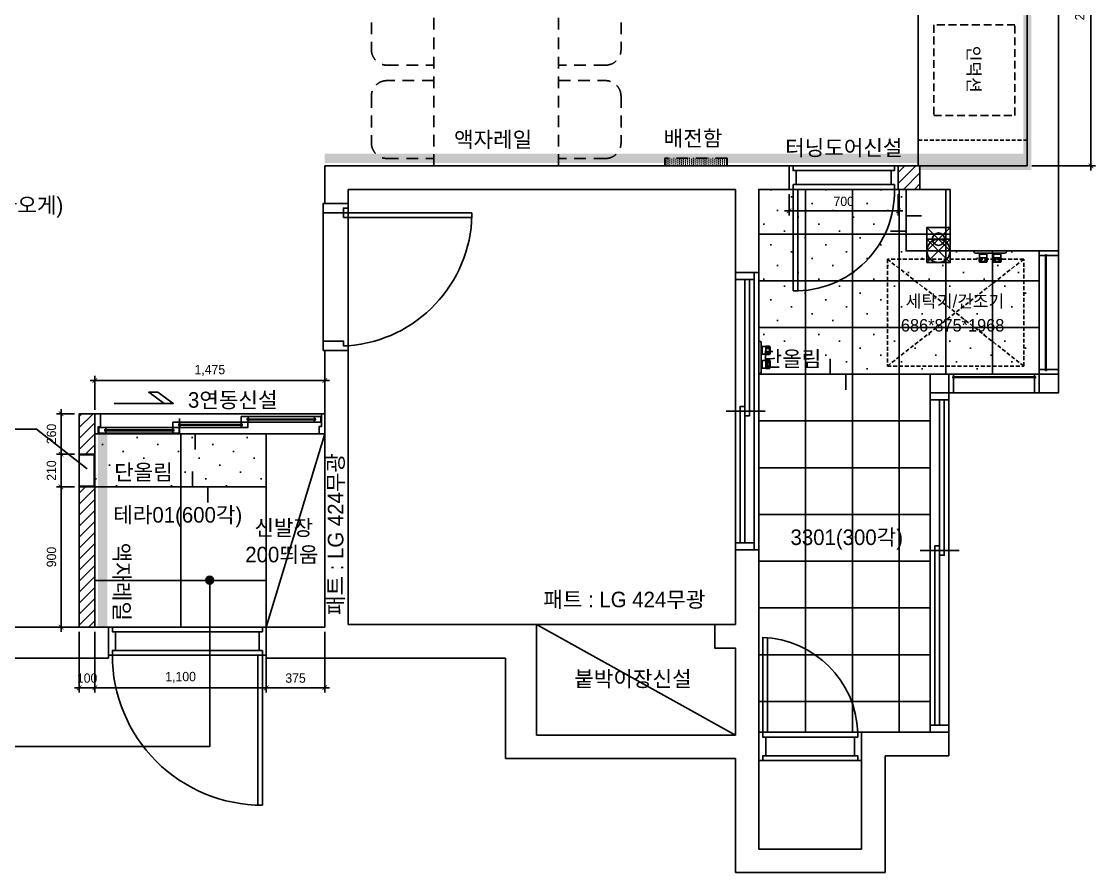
# Model space of a CAD drawing. Header units: inches. Extents: x 38372 to 259385, y 31566 to 93830.
# Drawn here: x 79934 to 86826, y 42156 to 47618 of the extents above; entities that cross this region are included whole.
import ezdxf

# ---------------------------------------------------------------- set-up
doc = ezdxf.new("R2010")
doc.units = ezdxf.units.IN
doc.header["$LTSCALE"] = 50
doc.header["$MEASUREMENT"] = 0
doc.header["$PDSIZE"] = 700.071425
for name, pattern in [('DASHED', [0.75, 0.5, -0.25]), ('DASHEDX2', [1.5, 1, -0.5]), ('HID', [2.5, 1.5, -1])]:
    doc.linetypes.add(name, pattern=pattern)
for name, color, linetype in [('0-ELC TEXT', 7, 'Continuous'), ('02-WAL', 2, 'Continuous'), ('03-WAL NEW', 3, 'Continuous'), ('04-WIN', 4, 'Continuous'), ('06-FUR', 6, 'Continuous'), ('07-DIM WAL', 5, 'Continuous'), ('2-con', 2, 'Continuous'), ('3.기호.계단선', 30, 'Continuous'), ('_LIBR', 4, 'Continuous'), ('CO-DOOR', 8, 'Continuous'), ('fin', 5, 'Continuous'), ('FUR', 8, 'DASHED'), ('도면층4', 4, 'Continuous'), ('도면층5', 5, 'Continuous'), ('도면층8', 8, 'Continuous')]:
    doc.layers.add(name, color=color, linetype=linetype)
doc.styles.add('HY 울릉도 L', font='')
doc.styles.add('코레일둥고', font='Korail_Round_Gothic_Medium.ttf')
doc.styles.get('HY 울릉도 L').set_extended_font_data('HY울릉도L')
doc.linetypes.add('ZIGZAG', pattern='A,0.0001,-0.2,[131,ltypeshp.shx,S=0.2,R=0,X=-0.2,Y=0],-0.4,[131,ltypeshp.shx,S=0.2,R=180,X=0.2,Y=0],-0.2', length=0.8001)
doc.dimstyles.new('30', dxfattribs={"dimscale": 30, "dimtxt": 2, "dimasz": 1, "dimexe": 1, "dimexo": 1, "dimgap": 1, "dimtad": 1, "dimdec": 0, "dimrnd": 0.05, "dimdsep": 46, "dimlunit": 6, "dimtxsty": 'HY 울릉도 L', "dimblk": 'ARCHTICK', "dimcen": 2.5, "dimdle": 1, "dimclrd": 133, "dimclre": 133, "dimclrt": 30, "dimadec": 0, "dimazin": 0, "dimtfac": 1, "dimtdec": 0, "dimtix": 1, "dimtmove": 2, "dimatfit": 3, "dimldrblk": 'ARCHTICK', "dimfxl": 0, "dimlwd": -1, "dimlwe": -1, "dimarcsym": 0})
pattern_1 = [(45, (-200, -14361.49), (-44.19417, 132.58252), [0, -125])]

# ---------------------------------------------------------------- blocks, each defined once
blk = doc.blocks.new('A$C004A4CAE')
at = {"layer": 'fin', "color": 6}
for p, q in [((36, 69), (36, 70)), ((84, 69), (36, 69)), ((82, 72), (38, 72)), ((84, 69), (84, 70)), ((126, 69), (126, 70)), ((174, 69), (126, 69)), ((172, 72), (128, 72)), ((174, 69), (174, 70)), ((0, 0), (0, 5)), ((200, 15), (10, 15)), ((51, 63), (36, 63)), ((51, 57), (36, 57)), ((51, 51), (36, 51)), ((36, 23), (36, 45)), ((84, 45), (36, 45)), ((82, 21), (38, 21)), ((43, 15), (43, 21)), ((84, 63), (69, 63)), ((84, 57), (69, 57)), ((84, 51), (69, 51)), ((77, 15), (77, 21)), ((84, 23), (84, 45)), ((141, 63), (126, 63)), ((141, 57), (126, 57)), ((141, 51), (126, 51)), ((174, 45), (126, 45)), ((126, 23), (126, 45)), ((172, 21), (128, 21)), ((133, 15), (133, 21)), ((174, 63), (159, 63)), ((174, 57), (159, 57)), ((174, 51), (159, 51)), ((167, 15), (167, 21)), ((174, 23), (174, 45)), ((210, 0), (210, 5))]:
    blk.add_line(p, q, dxfattribs=at)
for centre, radius, start, end in [((36, 66), 3, 90, 270), ((38, 70), 2, 90, 180), ((51, 66), 3, 90, 270), ((69, 66), 3, 270, 90), ((82, 70), 2, 0, 90), ((84, 66), 3, 270, 90), ((126, 66), 3, 90, 270), ((128, 70), 2, 90, 180), ((141, 66), 3, 90, 270), ((159, 66), 3, 270, 90), ((172, 70), 2, 0, 90), ((174, 66), 3, 270, 90), ((10, 5), 10, 90, 180), ((36, 60), 3, 90, 270), ((36, 54), 3, 90, 270), ((36, 48), 3, 90, 270), ((38, 23), 2, 180, 270), ((51, 60), 3, 90, 270), ((51, 54), 3, 90, 270), ((51, 48), 3, 90, 270), ((69, 60), 3, 270, 90), ((69, 54), 3, 270, 90), ((69, 48), 3, 270, 90), ((82, 23), 2, 270, 0), ((84, 60), 3, 270, 90), ((84, 54), 3, 270, 90), ((84, 48), 3, 270, 90), ((126, 60), 3, 90, 270), ((126, 54), 3, 90, 270), ((126, 48), 3, 90, 270), ((128, 23), 2, 180, 270), ((141, 60), 3, 90, 270), ((141, 54), 3, 90, 270), ((141, 48), 3, 90, 270), ((159, 60), 3, 270, 90), ((159, 54), 3, 270, 90), ((159, 48), 3, 270, 90), ((172, 23), 2, 270, 0), ((174, 60), 3, 270, 90), ((174, 54), 3, 270, 90), ((174, 48), 3, 270, 90), ((200, 5), 10, 0, 90)]:
    blk.add_arc(centre, radius, start, end, dxfattribs=at)
blk = doc.blocks.new('fff')
for p, q in [((85743, 60432.5), (85893, 60582.5)), ((85743, 60582.5), (85893, 60432.5)), ((80405, 59332.5), (81505, 59332.5)), ((80405, 59332.5), (80405, 58091.5)), ((81505, 59332.5), (81505, 58091.5))]:
    blk.add_line(p, q)
blk.add_lwpolyline([(85743, 60432.5), (85893, 60432.5), (85893, 60582.5), (85743, 60582.5)], close=True)
blk.add_lwpolyline([(80948.5, 59432.5), (80948.5, 59332.5), (81048.5, 59332.5), (81048.5, 59232.5)])
blk.add_circle((85818, 60507.5), 75)
at = {"layer": '02-WAL'}
for p, q in [((86465, 60507.5), (86588, 60507.5)), ((86465, 60507.5), (86588, 60507.5)), ((81505, 58092.5), (81880, 58092.5))]:
    blk.add_line(p, q, dxfattribs=at)
at = {"layer": '04-WIN'}
for p, q in [((86465, 60507.5), (86588, 60507.5)), ((86465, 60507.5), (86465, 59715.5)), ((86465, 60507.5), (86588, 60507.5)), ((86465, 60507.5), (86465, 60477.5)), ((86588, 60507.5), (86465, 60507.5)), ((86465, 60477.5), (86502.3, 60477.5)), ((86465, 60477.5), (86465, 59745.5)), ((86501.5, 60477.5), (86502.9, 60474.8)), ((86502.3, 60477.5), (86504, 60483)), ((86502.9, 60474.8), (86503.8, 60474.2)), ((86503.8, 60474.2), (86505.3, 60473.7)), ((86504, 60483), (86510.5, 60483)), ((86505.3, 60481), (86509.3, 60481)), ((86505.3, 59742), (86505.3, 60481)), ((86509.3, 60481), (86509.3, 59742)), ((86510.7, 60474.2), (86509.3, 60473.7)), ((86510.5, 60483), (86512.3, 60477.5)), ((86511.7, 60474.8), (86510.7, 60474.2)), ((86513.1, 60477.5), (86511.7, 60474.8)), ((86512.3, 60477.5), (86588, 60477.5)), ((86543.2, 60477.5), (86512.3, 60477.5)), ((86588, 60477.5), (86588, 60507.5)), ((86588, 60477.5), (86588, 59745.5)), ((84515, 60324.5), (84515, 58634.5)), ((84575, 60324.5), (84575, 58634.5)), ((84635, 60324.5), (84635, 58634.5)), ((84665, 58589.5), (84665, 60369.5)), ((85765, 59715.5), (85765, 57417.5)), ((85885, 59715.5), (85915, 59715.5)), ((85885, 59595.5), (85885, 59715.5)), ((85915, 59701.2), (85909.5, 59699.5)), ((85909.5, 59699.5), (85909.5, 59693)), ((85909.5, 59693), (85915, 59691.2)), ((85911.5, 59698.2), (85911.5, 59694.2)), ((86438.5, 59698.2), (85911.5, 59698.2)), ((85911.5, 59694.2), (86438.5, 59694.2)), ((85915, 59715.5), (85915, 59701.2)), ((85915, 59715.5), (86435, 59715.5)), ((85915, 59702), (85917.7, 59700.6)), ((85915, 59690.4), (85917.7, 59691.8)), ((85915, 59691.2), (85915, 59595.5)), ((85915, 59660.3), (85915, 59691.2)), ((85917.7, 59700.6), (85918.3, 59699.7)), ((85917.7, 59691.8), (85918.3, 59692.8)), ((85918.3, 59699.7), (85918.8, 59698.2)), ((85918.3, 59692.8), (85918.8, 59694.2)), ((86431.7, 59699.7), (86431.2, 59698.2)), ((86431.7, 59692.8), (86431.2, 59694.2)), ((86432.3, 59700.6), (86431.7, 59699.7)), ((86432.3, 59691.8), (86431.7, 59692.8)), ((86435, 59702), (86432.3, 59700.6)), ((86435, 59690.4), (86432.3, 59691.8)), ((86435, 59715.5), (86435, 59701.2)), ((86465, 59715.5), (86435, 59715.5)), ((86435, 59715.5), (86435, 59701.2)), ((86435, 59701.2), (86440.5, 59699.5)), ((86440.5, 59693), (86435, 59691.2)), ((86435, 59691.2), (86435, 59595.5)), ((86438.5, 59698.2), (86438.5, 59694.2)), ((86438.5, 59694.2), (86438.5, 59698.2)), ((86440.5, 59699.5), (86440.5, 59693)), ((86465, 59745.5), (86502.3, 59745.5)), ((86465, 59715.5), (86465, 59745.5)), ((86465, 59745.5), (86502.3, 59745.5)), ((86588, 59715.5), (86465, 59715.5)), ((86465, 59595.5), (86465, 59715.5)), ((86501.5, 59745.5), (86502.9, 59748.2)), ((86502.3, 59745.5), (86504, 59740)), ((86502.9, 59748.2), (86503.8, 59748.8)), ((86503.8, 59748.8), (86505.3, 59749.3)), ((86504, 59740), (86510.5, 59740)), ((86505.3, 59742), (86509.3, 59742)), ((86509.3, 59742), (86505.3, 59742)), ((86510.7, 59748.8), (86509.3, 59749.3)), ((86510.5, 59740), (86512.3, 59745.5)), ((86511.7, 59748.2), (86510.7, 59748.8)), ((86513.1, 59745.5), (86511.7, 59748.2)), ((86512.3, 59745.5), (86588, 59745.5)), ((86588, 59745.5), (86588, 59715.5)), ((85765, 59550.5), (85765, 57462.5)), ((85825, 59550.5), (85825, 57462.5)), ((85915, 59595.5), (85885, 59595.5)), ((85885, 59550.5), (85885, 57462.5)), ((85915, 59595.5), (86435, 59595.5)), ((86435, 59595.5), (86465, 59595.5)), ((84455, 59479.5), (84705, 59479.5)), ((85700, 58583.5), (85950, 58583.5))]:
    blk.add_line(p, q, dxfattribs=at)
for points in [[(84515, 60369.5), (84635, 60369.5), (84635, 60324.5), (84515, 60324.5)], [(85765, 59715.5), (85765, 59595.5), (85885, 59595.5), (85885, 59715.5)], [(86465, 59715.5), (86465, 59595.5), (86588, 59595.5), (86588, 59715.5)], [(85765, 59595.5), (85885, 59595.5), (85885, 59550.5), (85765, 59550.5)], [(84635, 58634.5), (84515, 58634.5), (84515, 58589.5), (84635, 58589.5)], [(85885, 57462.5), (85765, 57462.5), (85765, 57417.5), (85885, 57417.5)]]:
    blk.add_lwpolyline(points, close=True, dxfattribs=at)
for points in [[(84605, 60324.5), (84605, 59449.5), (84575, 59449.5)], [(85855, 59550.5), (85855, 58553.5), (85825, 58553.5)], [(84575, 59509.5), (84545, 59509.5), (84545, 58634.5)], [(85825, 58613.5), (85795, 58613.5), (85795, 57462.5)]]:
    blk.add_lwpolyline(points, dxfattribs=at)
at = {"layer": '2-con'}
for p, q in [((86388, 62057.5), (86388, 61052.5)), ((86588, 62057.5), (86588, 60507.5)), ((81880, 61052.5), (84860, 61052.5)), ((81880, 60812.5), (81880, 61052.5)), ((84860, 61052.5), (84860, 60902.5)), ((85698, 61052.5), (86388, 61052.5)), ((85698, 61052.5), (85698, 60902.5)), ((82030, 60902.5), (84515, 60902.5)), ((82030, 60812.5), (82030, 60902.5)), ((84515, 60369.5), (84515, 60902.5)), ((84665, 60902.5), (84860, 60902.5)), ((84665, 60902.5), (84860, 60902.5)), ((84665, 60369.5), (84665, 60902.5)), ((85698, 60902.5), (85893, 60902.5)), ((85893, 60902.5), (85893, 60507.5)), ((81880, 60812.5), (82030, 60812.5)), ((82030, 60812.5), (82030, 60812.5)), ((85893, 60507.5), (86588, 60507.5)), ((84515, 60369.5), (84665, 60369.5)), ((81880, 59868.5), (82030, 59868.5)), ((81880, 58092.5), (81880, 59868.5)), ((82030, 58108.5), (82030, 59868.5)), ((84515, 58589.5), (84665, 58589.5)), ((84515, 58108.5), (84515, 58589.5)), ((84665, 57267.5), (84665, 58589.5)), ((82030, 58108.5), (83239, 58108.5)), ((83239, 57399.5), (83239, 58108.5)), ((84382, 58108.5), (84515, 58108.5)), ((84382, 57958.5), (84382, 58108.5)), ((76738, 58092.5), (80692, 58092.5)), ((80492, 57892.5), (80492, 58092.5)), ((81505, 57892.5), (81505, 58092.5)), ((75118, 57892.5), (80492, 57892.5)), ((81505, 57892.5), (83039, 57892.5)), ((83039, 57249.5), (83039, 57892.5)), ((84382, 57958.5), (84515, 57958.5)), ((84515, 57399.5), (84515, 57958.5)), ((85325, 57417.5), (85885, 57417.5)), ((85325, 57417.5), (85325, 56667.5)), ((85885, 57417.5), (85885, 57267.5)), ((83239, 57399.5), (84515, 57399.5)), ((83039, 57249.5), (84515, 57249.5)), ((84515, 56517.5), (84515, 57249.5)), ((84665, 57267.5), (84665, 56667.5)), ((85475, 57267.5), (85885, 57267.5)), ((85475, 57267.5), (85475, 56517.5)), ((85325, 56667.5), (84665, 56667.5)), ((85475, 56517.5), (84515, 56517.5))]:
    blk.add_line(p, q, dxfattribs=at)
at = {"layer": '_LIBR', "linetype": 'Continuous'}
for p, q in [((81480, 58092.5), (80517, 58092.5)), ((80537, 58063.1), (81460, 58063.1)), ((80517, 57912.5), (81450, 57912.5)), ((80537, 57943.1), (81460, 57943.1)), ((85300, 57417.5), (84720, 57417.5)), ((85280, 57387), (84710, 57387)), ((85300, 57237.5), (84690, 57237.5)), ((85280, 57267), (84710, 57267))]:
    blk.add_line(p, q, dxfattribs=at)
for points in [[(80537, 57943.1), (80537, 58063.1), (80517, 58063.1), (80517, 58092.5), (80492, 58092.5), (80492, 57912.5), (80517, 57912.5), (80517, 57943.1)], [(81480, 57943.1), (81480, 57912.5), (81505, 57912.5), (81505, 58092.5), (81480, 58092.5), (81480, 58063.1), (81460, 58063.1), (81460, 57943.1)], [(84710, 57267), (84710, 57387), (84690, 57387), (84690, 57417.5), (84665, 57417.5), (84665, 57237.5), (84690, 57237.5), (84690, 57267)]]:
    blk.add_lwpolyline(points, close=True, dxfattribs=at)
for points in [[(84720, 58026.6), (84720, 57417.5), (84690, 57417.5), (84690, 58027.5)], [(81480, 56949.5), (81480, 57912.5), (81450, 57912.5), (81450, 56949.9)], [(85300, 57237.5), (85325, 57237.5), (85325, 57417.5), (85300, 57417.5), (85300, 57387), (85280, 57387), (85280, 57267), (85300, 57267), (85300, 57237.5)]]:
    blk.add_lwpolyline(points, dxfattribs=at)
for centre, radius, start, end in [((84666.6, 57393.1), 633.9, 2.20158, 87.88309), ((81478.7, 57911.3), 961.7, 179.92487, 270.07513)]:
    blk.add_arc(centre, radius, start, end, dxfattribs=at)
at = {"layer": '도면층4'}
for p, q in [((81870, 60812.5), (81870, 59868.5)), ((82030, 59868.5), (82030, 60812.5)), ((82000, 60752.5), (82824.6, 60752.5)), ((82000, 60752.5), (82000, 60722.5)), ((82000, 60722.5), (82824, 60722.5)), ((82824.6, 60752.5), (82824, 60722.5))]:
    blk.add_line(p, q, dxfattribs=at)
for points in [[(82030, 60812.5), (82030, 60782.5), (82000, 60782.5), (82000, 60752.5), (81870, 60752.5), (81870, 60782.5), (81870, 60782.5), (81870, 60812.5), (82030, 60812.5)], [(82030, 59868.5), (82030, 59898.5), (82000, 59898.5), (82000, 59928.5), (81870, 59928.5), (81870, 59898.5), (81870, 59898.5), (81870, 59868.5), (82030, 59868.5)]]:
    blk.add_lwpolyline(points, dxfattribs=at)
at = {"layer": '도면층5'}
blk.add_arc((81964.3, 60756.2), 860.2, 274.37979, 358.75715, dxfattribs=at)
for p, rotation in [((86254.6, 60507.5), 180), ((84665, 59929), 270)]:
    blk.add_blockref('A$C004A4CAE', p, dxfattribs=dict(rotation=rotation))
blk = doc.blocks.new('_ArchTick')
at = {"color": 0, "linetype": 'ByBlock', "const_width": 0.15}
blk.add_lwpolyline([(-0.5, -0.5), (0.5, 0.5)], dxfattribs=at)
blk = doc.blocks.new('*D173')
at = {"layer": '07-DIM WAL', "color": 133}
for p, q in [((81505, 43701), (81505, 43312.3)), ((81880, 43701), (81880, 43312.3)), ((81910, 43342.3), (81475, 43342.3))]:
    blk.add_line(p, q, dxfattribs=at)
at = {"layer": 'Defpoints', "color": 0}
for p in [(81505, 43731), (81880, 43731), (81505, 43342.3)]:
    blk.add_point(p, dxfattribs=at)
at = {"layer": '07-DIM WAL', "color": 133, "xscale": 30, "yscale": 30, "zscale": 30, "rotation": 180}
blk.add_blockref('_ArchTick', (81505, 43342.3), dxfattribs=at)
at = {"layer": '07-DIM WAL', "color": 133, "xscale": 30, "yscale": 30, "zscale": 30}
blk.add_blockref('_ArchTick', (81880, 43342.3), dxfattribs=at)
at = {"layer": '07-DIM WAL', "color": 30, "insert": (81692.5, 43403.7), "char_height": 60, "attachment_point": 5, "style": 'HY 울릉도 L'}
blk.add_mtext('375', dxfattribs=at)
blk = doc.blocks.new('*D174')
at = {"layer": '07-DIM WAL', "color": 133}
for p, q in [((80305, 43701), (80305, 43312.3)), ((80405, 43701), (80405, 43312.3)), ((80305, 43342.3), (80275, 43342.3)), ((80405, 43342.3), (80305, 43342.3)), ((80405, 43342.3), (80435, 43342.3))]:
    blk.add_line(p, q, dxfattribs=at)
at = {"layer": 'Defpoints', "color": 0}
for p in [(80305, 43731), (80405, 43731), (80305, 43342.3)]:
    blk.add_point(p, dxfattribs=at)
at = {"layer": '07-DIM WAL', "color": 133, "xscale": 30, "yscale": 30, "zscale": 30}
blk.add_blockref('_ArchTick', (80305, 43342.3), dxfattribs=at)
at = {"layer": '07-DIM WAL', "color": 133, "xscale": 30, "yscale": 30, "zscale": 30, "rotation": 180}
blk.add_blockref('_ArchTick', (80405, 43342.3), dxfattribs=at)
at = {"layer": '07-DIM WAL', "color": 30, "insert": (80355, 43403.6), "char_height": 60, "attachment_point": 5, "style": 'HY 울릉도 L'}
blk.add_mtext('100', dxfattribs=at)
blk = doc.blocks.new('*D175')
at = {"layer": '07-DIM WAL', "color": 133}
for p, q in [((84860, 46511), (84860, 46372.5)), ((85560, 46511), (85560, 46372.5)), ((85590, 46402.5), (84830, 46402.5))]:
    blk.add_line(p, q, dxfattribs=at)
at = {"layer": 'Defpoints', "color": 0}
for p in [(84860, 46541), (85560, 46541), (84860, 46402.5)]:
    blk.add_point(p, dxfattribs=at)
at = {"layer": '07-DIM WAL', "color": 133, "xscale": 30, "yscale": 30, "zscale": 30, "rotation": 180}
blk.add_blockref('_ArchTick', (84860, 46402.5), dxfattribs=at)
at = {"layer": '07-DIM WAL', "color": 133, "xscale": 30, "yscale": 30, "zscale": 30}
blk.add_blockref('_ArchTick', (85560, 46402.5), dxfattribs=at)
at = {"layer": '07-DIM WAL', "color": 30, "insert": (85210, 46463.7), "char_height": 60, "attachment_point": 5, "style": 'HY 울릉도 L'}
blk.add_mtext('700', dxfattribs=at)
blk = doc.blocks.new('800X1200_P1_')
at = {"layer": 'FUR', "linetype": 'HID'}
blk.add_lwpolyline([(400, -1200), (-400, -1200), (-400, 0), (400, 0)], close=True, dxfattribs=at)
for points in [[(-400.9, -548), (-700.9, -548, -0.414214), (-800.9, -448), (-800.9, -148, -0.414214), (-700.9, -48), (-400.9, -48)], [(400.9, -548), (700.9, -548, 0.414214), (800.9, -448), (800.9, -148, 0.414214), (700.9, -48), (400.9, -48)], [(-400.9, -1146.7), (-700.9, -1146.7, -0.414214), (-800.9, -1046.7), (-800.9, -746.7, -0.414214), (-700.9, -646.7), (-400.9, -646.7)], [(400.9, -1146.7), (700.9, -1146.7, 0.414214), (800.9, -1046.7), (800.9, -746.7, 0.414214), (700.9, -646.7), (400.9, -646.7)]]:
    blk.add_lwpolyline(points, format="xyb", dxfattribs=at)
blk = doc.blocks.new('*D163')
at = {"layer": '07-DIM WAL', "color": 133}
for p, q in [((80405, 43700), (80405, 43312.3)), ((81505, 43700), (81505, 43312.3)), ((81535, 43342.3), (80375, 43342.3))]:
    blk.add_line(p, q, dxfattribs=at)
at = {"layer": 'Defpoints', "color": 0}
for p in [(80405, 43730), (81505, 43730), (80405, 43342.3)]:
    blk.add_point(p, dxfattribs=at)
at = {"layer": '07-DIM WAL', "color": 133, "xscale": 30, "yscale": 30, "zscale": 30, "rotation": 180}
blk.add_blockref('_ArchTick', (80405, 43342.3), dxfattribs=at)
at = {"layer": '07-DIM WAL', "color": 133, "xscale": 30, "yscale": 30, "zscale": 30}
blk.add_blockref('_ArchTick', (81505, 43342.3), dxfattribs=at)
at = {"layer": '07-DIM WAL', "color": 30, "insert": (80955, 43408.3), "char_height": 60, "attachment_point": 5, "style": 'HY 울릉도 L'}
blk.add_mtext('1,100', dxfattribs=at)
blk = doc.blocks.new('*D172')
at = {"layer": '07-DIM WAL', "color": 133}
for p, q in [((80375, 45313.5), (81910, 45313.5)), ((80405, 45126), (80405, 45343.5)), ((81880, 45131), (81880, 45343.5))]:
    blk.add_line(p, q, dxfattribs=at)
at = {"layer": 'Defpoints', "color": 0}
for p in [(81880, 45313.5), (80405, 45096), (81880, 45101)]:
    blk.add_point(p, dxfattribs=at)
at = {"layer": '07-DIM WAL', "color": 133, "xscale": 30, "yscale": 30, "zscale": 30, "rotation": 180}
blk.add_blockref('_ArchTick', (80405, 45313.5), dxfattribs=at)
at = {"layer": '07-DIM WAL', "color": 133, "xscale": 30, "yscale": 30, "zscale": 30}
blk.add_blockref('_ArchTick', (81880, 45313.5), dxfattribs=at)
at = {"layer": '07-DIM WAL', "color": 30, "insert": (81142.5, 45378.8), "char_height": 60, "attachment_point": 5, "style": 'HY 울릉도 L'}
blk.add_mtext('1,475', dxfattribs=at)
blk = doc.blocks.new('*D164')
at = {"layer": '07-DIM WAL', "color": 133}
for p, q in [((86418, 48756), (86825.6, 48756)), ((86795.6, 48786), (86795.6, 46661)), ((86418, 46691), (86825.6, 46691))]:
    blk.add_line(p, q, dxfattribs=at)
at = {"layer": 'Defpoints', "color": 0}
for p in [(86388, 48756), (86388, 46691), (86795.6, 46691)]:
    blk.add_point(p, dxfattribs=at)
at = {"layer": '07-DIM WAL', "color": 133, "xscale": 30, "yscale": 30, "zscale": 30}
for p, rotation in [((86795.6, 48756), 90), ((86795.6, 46691), 270)]:
    blk.add_blockref('_ArchTick', p, dxfattribs=dict(at, rotation=rotation))
at = {"layer": '07-DIM WAL', "color": 30, "insert": (86729.7, 47723.5), "char_height": 60, "attachment_point": 5, "rotation": 90, "style": 'HY 울릉도 L'}
blk.add_mtext('2,065', dxfattribs=at)
blk = doc.blocks.new('*D169')
at = {"layer": '07-DIM WAL', "color": 133}
for p, q in [((80275, 45101), (80157.8, 45101)), ((80187.8, 45131), (80187.8, 44811)), ((80275, 44841), (80157.8, 44841))]:
    blk.add_line(p, q, dxfattribs=at)
at = {"layer": 'Defpoints', "color": 0}
for p in [(80305, 45101), (80187.8, 44841), (80305, 44841)]:
    blk.add_point(p, dxfattribs=at)
at = {"layer": '07-DIM WAL', "color": 133, "xscale": 30, "yscale": 30, "zscale": 30}
for p, rotation in [((80187.8, 45101), 90), ((80187.8, 44841), 270)]:
    blk.add_blockref('_ArchTick', p, dxfattribs=dict(at, rotation=rotation))
at = {"layer": '07-DIM WAL', "color": 30, "insert": (80126.5, 44971), "char_height": 60, "attachment_point": 5, "rotation": 90, "style": 'HY 울릉도 L'}
blk.add_mtext('260', dxfattribs=at)
blk = doc.blocks.new('*D170')
at = {"layer": '07-DIM WAL', "color": 133}
for p, q in [((80187.8, 44841), (80187.8, 44871)), ((80275, 44841), (80157.8, 44841)), ((80187.8, 44841), (80187.8, 44631)), ((80275, 44631), (80157.8, 44631)), ((80187.8, 44631), (80187.8, 44601))]:
    blk.add_line(p, q, dxfattribs=at)
at = {"layer": 'Defpoints', "color": 0}
for p in [(80305, 44841), (80187.8, 44631), (80305, 44631)]:
    blk.add_point(p, dxfattribs=at)
at = {"layer": '07-DIM WAL', "color": 133, "xscale": 30, "yscale": 30, "zscale": 30}
for p, rotation in [((80187.8, 44841), 270), ((80187.8, 44631), 90)]:
    blk.add_blockref('_ArchTick', p, dxfattribs=dict(at, rotation=rotation))
at = {"layer": '07-DIM WAL', "color": 30, "insert": (80126.5, 44736), "char_height": 60, "attachment_point": 5, "rotation": 90, "style": 'HY 울릉도 L'}
blk.add_mtext('210', dxfattribs=at)
blk = doc.blocks.new('*D171')
at = {"layer": '07-DIM WAL', "color": 133}
for p, q in [((80187.8, 44661), (80187.8, 43701)), ((80275, 44631), (80157.8, 44631)), ((80275, 43731), (80157.8, 43731))]:
    blk.add_line(p, q, dxfattribs=at)
at = {"layer": 'Defpoints', "color": 0}
for p in [(80305, 44631), (80187.8, 43731), (80305, 43731)]:
    blk.add_point(p, dxfattribs=at)
at = {"layer": '07-DIM WAL', "color": 133, "xscale": 30, "yscale": 30, "zscale": 30}
for p, rotation in [((80187.8, 44631), 90), ((80187.8, 43731), 270)]:
    blk.add_blockref('_ArchTick', p, dxfattribs=dict(at, rotation=rotation))
at = {"layer": '07-DIM WAL', "color": 30, "insert": (80126.5, 44181), "char_height": 60, "attachment_point": 5, "rotation": 90, "style": 'HY 울릉도 L'}
blk.add_mtext('900', dxfattribs=at)

msp = doc.modelspace()

# ---------------------------------------------------------------- hatches: boundary and pattern name
at = {"layer": '0-ELC TEXT'}
h = msp.add_hatch(color=256, dxfattribs=at)
h.dxf.hatch_style = 1
edge = h.paths.add_edge_path()
edge.add_arc((81141.6, 44032.6), 25, -180, 180, ccw=False)
at = {"layer": '03-WAL NEW'}
h = msp.add_hatch(dxfattribs=at)
h.set_pattern_fill('_USER', color=8, scale=50, angle=45, pattern_type=0)
h.set_pattern_definition([(45, (-200, -14361.49), (-35.35534, 35.35534), [])])
h.paths.add_polyline_path([(85560, 46691), (85698, 46691), (85698, 46541), (85560, 46541)])
h = msp.add_hatch(dxfattribs=at)
h.set_pattern_fill('_USER', color=8, scale=300, double=1, pattern_type=0)
h.set_pattern_definition([(0, (84665, 45354), (0, 300), []), (90, (84665, 45354), (-300, 2e-14), [])])
h.paths.add_polyline_path([(84665, 46541), (84665, 43056), (85765, 43056), (85765, 45354), (86465, 45354), (86465, 46146), (85893, 46146), (85893, 46541)])
h = msp.add_hatch(dxfattribs=at)
h.set_pattern_fill('_USER', color=8, scale=50, angle=45, pattern_type=0)
h.set_pattern_definition([(45, (0, -14361.49), (-35.35534, 35.35534), [])])
h.paths.add_polyline_path([(80405, 44841), (80405, 45101), (80305, 45101), (80305, 44841)])
h = msp.add_hatch(dxfattribs=at)
h.set_pattern_fill('_USER', color=8, scale=600, double=1, pattern_type=0)
h.set_pattern_definition([(0, (80955, 44631), (0, 600), []), (90, (80955, 44631), (-600, 4e-14), [])])
h.paths.add_polyline_path([(80405, 43730), (81505, 43730), (81505, 44971), (80405, 44971)])
h = msp.add_hatch(dxfattribs=at)
h.set_pattern_fill('_USER', color=8, scale=50, angle=45, pattern_type=0)
h.set_pattern_definition([(45, (150, -14491.49), (-35.35534, 35.35534), [])])
h.paths.add_polyline_path([(80405, 43731), (80405, 44631), (80305, 44631), (80305, 43731)])
at = {"layer": '3.기호.계단선', "linetype": 'HID'}
h = msp.add_hatch(dxfattribs=at)
h.set_pattern_fill('DOTS', color=256, scale=200, angle=-90)
h.set_pattern_definition([(270, (66782.414, 35032.548), (12.5, -6.25), [0, -12.5])])
h.paths.add_polyline_path([(84061.3, 46741), (84061.3, 46691), (84461.3, 46691), (84461.3, 46741)])
at = {"layer": '3.기호.계단선'}
h = msp.add_hatch(dxfattribs=at)
h.set_pattern_fill('DOTS', color=256, scale=2000, angle=45)
h.set_pattern_definition(pattern_1)
h.paths.add_polyline_path([(86415, 45354), (84665, 45354), (84665, 46541), (85610, 46541), (85610, 46146), (86415, 46146)])
h = msp.add_hatch(dxfattribs=at)
h.set_pattern_fill('DOTS', color=256, scale=2000, angle=45)
h.set_pattern_definition(pattern_1)
h.paths.add_polyline_path([(80405, 44971), (80405, 44631), (81505, 44631), (81505, 44971)])

# ---------------------------------------------------------------- linework, layer by layer
at = {"layer": '0-ELC TEXT'}
for points in [[(80355, 44747), (80029.4, 45002.3), (79864.6, 45002.3)], [(79886.6, 42964.4), (81141.6, 42964.4), (81141.6, 44032.6)]]:
    msp.add_lwpolyline(points, dxfattribs=at)
msp.add_circle((81141.6, 44032.6), 25, dxfattribs=at)
at = {"layer": '03-WAL NEW'}
msp.add_lwpolyline([(85560, 46691), (85698, 46691), (85698, 46541), (85560, 46541)], close=True, dxfattribs=at)
for points in [[(80405, 44971), (80405, 45101), (80305, 45101), (80305, 44971), (80305, 44971), (80305, 44841), (80405, 44841)], [(80405, 43731), (80405, 44631), (80305, 44631), (80305, 43731), (80405, 43731)]]:
    msp.add_lwpolyline(points, dxfattribs=at)
at = {"layer": '04-WIN'}
for points in [[(80305, 44841), (80405, 44841), (80405, 44631), (80305, 44631)], [(80305, 44636), (80400, 44636), (80400, 44836), (80305, 44836)]]:
    msp.add_lwpolyline(points, close=True, dxfattribs=at)
at = {"layer": '06-FUR'}
msp.add_line((81880, 44971), (81505, 43731), dxfattribs=at)
for points in [[(86388, 46691), (85688, 46691), (85688, 48756), (85048, 48756), (85048, 49456), (86388, 49456), (86388, 46691)], [(83239, 43747), (84382, 43747), (84382, 43597), (84515, 43597), (84515, 43038), (83239, 43038), (83239, 43747), (84515, 43038)]]:
    msp.add_lwpolyline(points, dxfattribs=at)
at = {"layer": '06-FUR', "color": 7, "linetype": 'DASHEDX2'}
msp.add_lwpolyline([(85788, 47596), (85788, 47016), (86308, 47016), (86308, 47596)], close=True, dxfattribs=at)
at = {"layer": '06-FUR'}
msp.add_lwpolyline([(81505, 44971), (81880, 44971), (81880, 43731), (81505, 43731)], close=True, dxfattribs=at)
at = {"layer": '3.기호.계단선', "ltscale": 0.5}
for p, q in [((85893, 46296), (85743, 46146)), ((85743, 46296), (85893, 46146))]:
    msp.add_line(p, q, dxfattribs=at)
at = {"layer": '3.기호.계단선', "linetype": 'ZIGZAG', "const_width": 60}
for points in [[(81880, 46741), (86388, 46741)], [(80455, 43731), (80455, 44971)]]:
    msp.add_lwpolyline(points, dxfattribs=at)
at = {"layer": '3.기호.계단선', "linetype": 'HID'}
msp.add_lwpolyline([(84061.3, 46741), (84061.3, 46691), (84461.3, 46691), (84461.3, 46741)], close=True, dxfattribs=at)
at = {"layer": '3.기호.계단선'}
for points in [[(86415, 45354), (84665, 45354), (84665, 46541), (85610, 46541), (85610, 46146), (86465, 46146), (86465, 45354)], [(85510, 46271.9), (85610, 46271.9), (85610, 46371.9), (85710, 46371.9)], [(85223.9, 45254), (85223.9, 45354), (85123.9, 45354), (85123.9, 45454)], [(80405, 44971), (80405, 44631), (81505, 44631), (81505, 44971), (80405, 44971)], [(81130.2, 44531), (81130.2, 44631), (81030.2, 44631), (81030.2, 44731)]]:
    msp.add_lwpolyline(points, dxfattribs=at)
at = {"layer": '3.기호.계단선', "ltscale": 0.5}
msp.add_lwpolyline([(85743, 46146), (85893, 46146), (85893, 46296), (85743, 46296)], close=True, dxfattribs=at)
msp.add_circle((85818, 46221), 40, dxfattribs=at)
at = {"layer": '_LIBR', "linetype": 'Continuous'}
for p, q in [((84885, 46691), (85535, 46691)), ((85515, 46661.6), (84905, 46661.6)), ((85515, 46571.5), (84905, 46571.5)), ((85535, 46541), (84915, 46541))]:
    msp.add_line(p, q, dxfattribs=at)
for points in [[(84885, 46571.5), (84885, 46541), (84860, 46541), (84860, 46691), (84885, 46691), (84885, 46661.6), (84905, 46661.6), (84905, 46571.5)], [(85515, 46661.6), (85535, 46661.6), (85535, 46691), (85560, 46691), (85560, 46541), (85535, 46541), (85535, 46571.5), (85515, 46571.5)]]:
    msp.add_lwpolyline(points, close=True, dxfattribs=at)
msp.add_lwpolyline([(84915, 45889.6), (84915, 46541), (84885, 46541), (84885, 45889)], dxfattribs=at)
msp.add_arc((84900, 46524.6), 635.2, 268.64688, 1.47637, dxfattribs=at)
at = {"layer": 'CO-DOOR', "color": 1}
msp.add_lwpolyline([(80528.7, 45166.6), (80907.9, 45166.6), (80809.2, 45238.9), (80750.9, 45238.9), (80849.5, 45166.6), (80528.7, 45166.6)], close=True, dxfattribs=at)
at = {"layer": 'FUR'}
for p, q in [((85688, 46856), (86388, 46856)), ((86365, 45407), (85490, 46093)), ((85490, 45407), (86365, 46093))]:
    msp.add_line(p, q, dxfattribs=at)
at = {"layer": 'FUR', "color": 10, "const_width": 50}
msp.add_lwpolyline([(86388, 48756), (86388, 46691), (85688, 46691)], dxfattribs=at)
at = {"layer": 'FUR'}
msp.add_lwpolyline([(86365, 45407), (86365, 46093), (85490, 46093), (85490, 45407)], close=True, dxfattribs=at)
at = {"layer": '도면층8'}
for p, q in [((81880, 45101), (80405, 45101)), ((81389, 45082), (81814, 45082)), ((80440.1, 45019), (80440.1, 45016.6)), ((80474.5, 45011.9), (80904.5, 45011.9)), ((80904.5, 45011.9), (81374.7, 45011.9)), ((80949, 45047), (81374.7, 45047)), ((81389, 45047), (81814, 45047)), ((80425.4, 44971), (81844.9, 44971)), ((80474.5, 44976.8), (80904.5, 44976.8))]:
    msp.add_line(p, q, dxfattribs=at)
for points in [[(80405, 45096), (80405, 44971), (80425.4, 44971), (80425.4, 45016.6), (80440.1, 45016.6), (80440.1, 45101), (80405, 45101), (80405, 45096)], [(81880, 44981.6), (81880, 44971), (81844.9, 44971), (81844.9, 45019), (81859.6, 45019), (81859.6, 45101), (81880, 45101), (81880, 44981.6)], [(80949, 45036.2), (80952.2, 45034.6), (80952.8, 45033.4), (80953.4, 45031.8)], [(80949, 45022.6), (80952.2, 45024.3), (80952.8, 45025.4), (80953.4, 45027.1)], [(81340.1, 45027.1), (80953.4, 45027.1), (80953.4, 45031.8), (81340.1, 45031.8), (81340.1, 45027.1), (81340.1, 45031.8)], [(81344.5, 45036.2), (81341.3, 45034.6), (81340.7, 45033.4), (81340.1, 45031.8)], [(81344.5, 45022.6), (81341.3, 45024.3), (81340.7, 45025.4), (81340.1, 45027.1)], [(81389, 45071.3), (81392.2, 45069.6), (81392.8, 45068.5), (81393.4, 45066.8)], [(81389, 45057.7), (81392.2, 45059.3), (81392.8, 45060.5), (81393.4, 45062.2)], [(81809.5, 45062.2), (81393.4, 45062.2), (81393.4, 45066.8), (81809.5, 45066.8), (81809.5, 45062.2), (81809.5, 45066.8)], [(81814, 45071.3), (81810.8, 45069.6), (81810.1, 45068.5), (81809.5, 45066.8)], [(81814, 45057.7), (81810.8, 45059.3), (81810.1, 45060.5), (81809.5, 45062.2)], [(80900.1, 44992), (80470.5, 44992), (80470.5, 44996.7), (80900.1, 44996.7), (80900.1, 44992), (80900.1, 44996.7)], [(80474.5, 45001.1), (80477.7, 44999.5), (80478.4, 44998.3), (80479, 44996.7)], [(80474.5, 44987.6), (80477.7, 44989.2), (80478.4, 44990.3), (80479, 44992)], [(80904.5, 45001.1), (80901.3, 44999.5), (80900.7, 44998.3), (80900.1, 44996.7)], [(80904.5, 44987.6), (80901.3, 44989.2), (80900.7, 44990.3), (80900.1, 44992)]]:
    msp.add_lwpolyline(points, dxfattribs=at)
for points in [[(81344.5, 45082), (81389, 45082), (81389, 45070.3), (81382.5, 45068.3), (81382.5, 45060.7), (81389, 45058.6), (81389, 45047), (81344.5, 45047)], [(81814, 45058.6), (81814, 45047), (81854.9, 45047), (81854.9, 45082), (81814, 45082), (81814, 45070.3), (81820.5, 45068.3), (81820.5, 45060.7)], [(80430.1, 45011.9), (80474.5, 45011.9), (80474.5, 45000.2), (80468.1, 44998.1), (80468.1, 44990.6), (80474.5, 44988.5), (80474.5, 44976.8), (80430.1, 44976.8)], [(80904.5, 45047), (80949, 45047), (80949, 45035.3), (80942.5, 45033.2), (80942.5, 45025.6), (80949, 45023.6), (80949, 45011.9), (80904.5, 45011.9)], [(80904.5, 44988.5), (80904.5, 44976.8), (80945.5, 44976.8), (80945.5, 45011.9), (80904.5, 45011.9), (80904.5, 45000.2), (80911, 44998.1), (80911, 44990.6)], [(81344.5, 45023.6), (81344.5, 45011.9), (81385.5, 45011.9), (81385.5, 45047), (81344.5, 45047), (81344.5, 45035.3), (81351, 45033.2), (81351, 45025.6)]]:
    msp.add_lwpolyline(points, close=True, dxfattribs=at)

# ---------------------------------------------------------------- block references
msp.add_blockref('fff', (0, -14361.5))
at = {"layer": '_LIBR', "rotation": 180}
msp.add_blockref('800X1200_P1_', (82980, 46691), dxfattribs=at)

# ---------------------------------------------------------------- texts
at = {"layer": '0-ELC TEXT', "style": '코레일둥고'}
for s, p in [('배전함', (84054.7, 46818.7)), ('터닝도어신설', (84834.1, 46757.7)), ('거실~주방 h40 걸레받이(3mm만 튀어나오게)', (77663.6, 46389.9)), ('3연동신설', (81002.2, 45139.3)), ('신발장', (81428.3, 44319)), ('200띄움', (81370, 44147)), ('붙박이장신설', (83480.7, 43349.2))]:
    msp.add_text(s, height=100, dxfattribs=at).set_placement(p)
at = {"layer": '0-ELC TEXT', "color": 10, "style": '코레일둥고'}
msp.add_text('패트 : LG 424무광', height=100, rotation=90, dxfattribs=at).set_placement((81999.6, 43808.3))
for s, p in [('테라01(600각)', (80523.1, 44401.8)), ('3301(300각)', (84868.5, 44258.1)), ('패트 : LG 424무광', (83282.1, 43858.5))]:
    msp.add_text(s, height=100, dxfattribs=at).set_placement(p)
at = {"layer": '06-FUR', "color": 7, "linetype": 'DASHEDX2', "style": '코레일둥고'}
msp.add_text('인덕션', height=80, rotation=270, dxfattribs=at).set_placement((86004.6, 47462.6))
for s, p in [('세탁기/건조기', (85607.7, 45782.6)), ('686*875*1968', (85576.9, 45628.5))]:
    msp.add_text(s, height=80, dxfattribs=at).set_placement(p)
at = {"layer": '3.기호.계단선', "style": '코레일둥고'}
for s, p in [('액자레일', (82709.2, 46811.2)), ('단올림', (84689.5, 45402.8)), ('단올림', (80528.5, 44675.6))]:
    msp.add_text(s, height=100, dxfattribs=at).set_placement(p)
msp.add_text('액자레일', height=100, rotation=270, dxfattribs=at).set_placement((80528.4, 44272.9))

# ---------------------------------------------------------------- dimensions: what is measured, and where the dimension line sits
at = {"layer": '07-DIM WAL'}
for base, p1, p2, picture, middle in [((86795.6, 46691), (86388, 48756), (86388, 46691), '*D164', (86729.7, 47723.5)), ((80187.8, 44841), (80305, 45101), (80305, 44841), '*D169', (80126.5, 44971)), ((80187.8, 44631), (80305, 44841), (80305, 44631), '*D170', (80126.5, 44736)), ((80187.8, 43731), (80305, 44631), (80305, 43731), '*D171', (80126.5, 44181))]:
    dim = msp.add_linear_dim(base=base, p1=p1, p2=p2, angle=90, dimstyle='30', override={"dimfxl": 1.25}, dxfattribs=at)
    dim.commit()
    dim.dimension.update_dxf_attribs({"geometry": picture, "text_midpoint": middle})
dim = msp.add_linear_dim(base=(84860, 46402.5), p1=(85560, 46541), p2=(84860, 46541), dimstyle='30', dxfattribs=at)
dim.commit()
dim.dimension.update_dxf_attribs({"geometry": '*D175', "text_midpoint": (85210, 46463.7)})
for base, p1, p2, picture, middle in [((81880, 45313.5), (80405, 45096), (81880, 45101), '*D172', (81142.5, 45378.8)), ((80305, 43342.3), (80405, 43731), (80305, 43731), '*D174', (80355, 43403.6)), ((80405, 43342.3), (81505, 43730), (80405, 43730), '*D163', (80955, 43408.3)), ((81505, 43342.3), (81880, 43731), (81505, 43731), '*D173', (81692.5, 43403.7))]:
    dim = msp.add_linear_dim(base=base, p1=p1, p2=p2, dimstyle='30', override={"dimfxl": 1.25}, dxfattribs=at)
    dim.commit()
    dim.dimension.update_dxf_attribs({"geometry": picture, "text_midpoint": middle})

doc.saveas('drawing.dxf')
